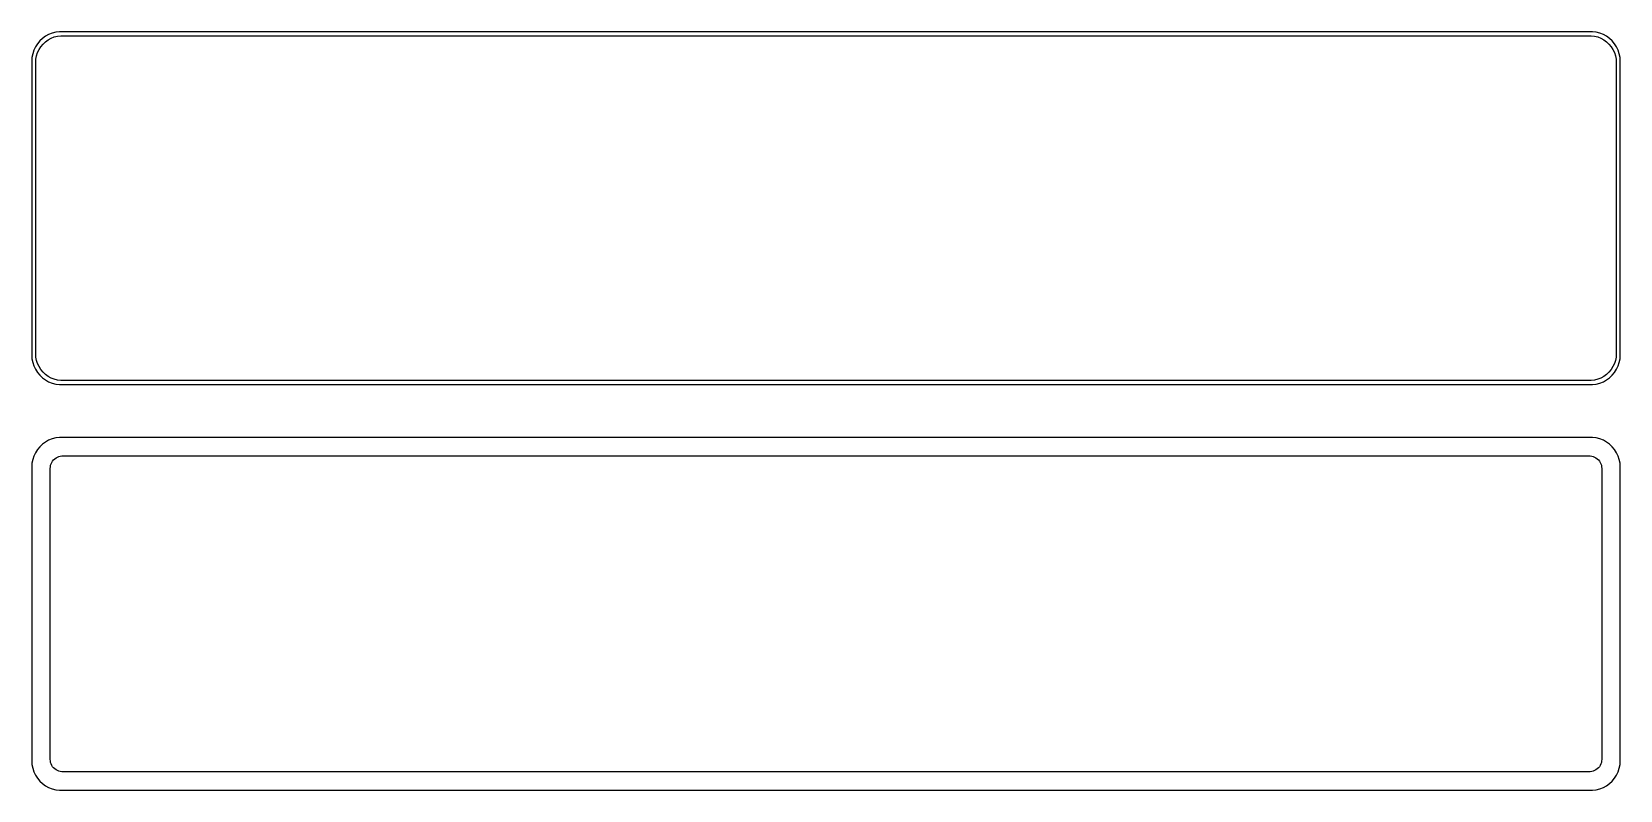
# Model space of a CAD drawing. Header units: metres. Extents: x -135 to 135, y 108 to 237.
import ezdxf

# ---------------------------------------------------------------- set-up
doc = ezdxf.new("R2010")
doc.units = ezdxf.units.M

msp = doc.modelspace()

# ---------------------------------------------------------------- linework, layer by layer
for p, q in [((-134.045, 234.939), (-134.382, 234.409)), ((-133.645, 235.423), (-134.045, 234.939)), ((-133.187, 235.853), (-133.645, 235.423)), ((-132.679, 236.222), (-133.187, 235.853)), ((-133.088, 234.884), (-132.668, 235.278)), ((-132.129, 236.524), (-132.679, 236.222)), ((-132.668, 235.278), (-132.203, 235.616)), ((-132.203, 235.616), (-131.699, 235.893)), ((-131.545, 236.755), (-132.129, 236.524)), ((-131.699, 235.893), (-131.165, 236.104)), ((-130.937, 236.911), (-131.545, 236.755)), ((-131.165, 236.104), (-130.608, 236.247)), ((-130.314, 236.99), (-130.937, 236.911)), ((-130.608, 236.247), (-130.037, 236.319)), ((130.314, 236.99), (-130.314, 236.99)), ((-130.037, 236.319), (130.037, 236.319)), ((130.037, 236.319), (130.608, 236.247)), ((130.937, 236.911), (130.314, 236.99)), ((130.608, 236.247), (131.165, 236.104)), ((131.545, 236.755), (130.937, 236.911)), ((131.165, 236.104), (131.699, 235.893)), ((132.129, 236.524), (131.545, 236.755)), ((131.699, 235.893), (132.203, 235.616)), ((132.679, 236.222), (132.129, 236.524)), ((132.203, 235.616), (132.668, 235.278)), ((132.668, 235.278), (133.088, 234.884)), ((133.187, 235.853), (132.679, 236.222)), ((133.645, 235.423), (133.187, 235.853)), ((134.045, 234.939), (133.645, 235.423)), ((134.382, 234.409), (134.045, 234.939)), ((-134.961, 232.627), (-135, 232)), ((-134.843, 233.243), (-134.961, 232.627)), ((-134.649, 233.841), (-134.843, 233.243)), ((-134.382, 234.409), (-134.649, 233.841)), ((-134.328, 231.75), (-134.292, 232.324)), ((-134.292, 232.324), (-134.185, 232.889)), ((-134.185, 232.889), (-134.007, 233.435)), ((-134.007, 233.435), (-133.762, 233.956)), ((-133.762, 233.956), (-133.454, 234.441)), ((-133.454, 234.441), (-133.088, 234.884)), ((133.088, 234.884), (133.454, 234.441)), ((133.454, 234.441), (133.762, 233.956)), ((133.762, 233.956), (134.007, 233.435)), ((134.007, 233.435), (134.185, 232.889)), ((134.185, 232.889), (134.292, 232.324)), ((134.292, 232.324), (134.328, 231.75)), ((134.649, 233.841), (134.382, 234.409)), ((134.843, 233.243), (134.649, 233.841)), ((134.961, 232.627), (134.843, 233.243)), ((135, 232), (134.961, 232.627)), ((-135, 232), (-135, 182)), ((-134.328, 182.25), (-134.328, 231.75)), ((134.328, 231.75), (134.328, 182.25)), ((135, 182), (135, 232)), ((-135, 182), (-134.961, 181.373)), ((-134.961, 181.373), (-134.843, 180.757)), ((-134.292, 181.676), (-134.328, 182.25)), ((-134.185, 181.111), (-134.292, 181.676)), ((-134.007, 180.565), (-134.185, 181.111)), ((134.185, 181.111), (134.007, 180.565)), ((134.292, 181.676), (134.185, 181.111)), ((134.328, 182.25), (134.292, 181.676)), ((134.843, 180.757), (134.961, 181.373)), ((134.961, 181.373), (135, 182)), ((-134.843, 180.757), (-134.649, 180.159)), ((-134.649, 180.159), (-134.382, 179.591)), ((-134.382, 179.591), (-134.045, 179.061)), ((-134.045, 179.061), (-133.645, 178.577)), ((-133.762, 180.044), (-134.007, 180.565)), ((-133.454, 179.559), (-133.762, 180.044)), ((-133.645, 178.577), (-133.187, 178.147)), ((-133.088, 179.116), (-133.454, 179.559)), ((-132.668, 178.722), (-133.088, 179.116)), ((-132.203, 178.384), (-132.668, 178.722)), ((-131.699, 178.107), (-132.203, 178.384)), ((132.203, 178.384), (131.699, 178.107)), ((132.668, 178.722), (132.203, 178.384)), ((133.088, 179.116), (132.668, 178.722)), ((133.454, 179.559), (133.088, 179.116)), ((133.187, 178.147), (133.645, 178.577)), ((133.762, 180.044), (133.454, 179.559)), ((133.645, 178.577), (134.045, 179.061)), ((134.007, 180.565), (133.762, 180.044)), ((134.045, 179.061), (134.382, 179.591)), ((134.382, 179.591), (134.649, 180.159)), ((134.649, 180.159), (134.843, 180.757)), ((-133.187, 178.147), (-132.679, 177.778)), ((-132.679, 177.778), (-132.129, 177.476)), ((-132.129, 177.476), (-131.545, 177.245)), ((-131.165, 177.896), (-131.699, 178.107)), ((-131.545, 177.245), (-130.937, 177.089)), ((-130.608, 177.753), (-131.165, 177.896)), ((-130.937, 177.089), (-130.314, 177.01)), ((-130.037, 177.681), (-130.608, 177.753)), ((-130.314, 177.01), (130.314, 177.01)), ((130.037, 177.681), (-130.037, 177.681)), ((130.608, 177.753), (130.037, 177.681)), ((130.314, 177.01), (130.937, 177.089)), ((131.165, 177.896), (130.608, 177.753)), ((130.937, 177.089), (131.545, 177.245)), ((131.699, 178.107), (131.165, 177.896)), ((131.545, 177.245), (132.129, 177.476)), ((132.129, 177.476), (132.679, 177.778)), ((132.679, 177.778), (133.187, 178.147)), ((-132.129, 167.524), (-132.679, 167.222)), ((-131.545, 167.755), (-132.129, 167.524)), ((-130.937, 167.911), (-131.545, 167.755)), ((-130.314, 167.99), (-130.937, 167.911)), ((130.314, 167.99), (-130.314, 167.99)), ((130.937, 167.911), (130.314, 167.99)), ((131.545, 167.755), (130.937, 167.911)), ((132.129, 167.524), (131.545, 167.755)), ((132.679, 167.222), (132.129, 167.524)), ((-134.649, 164.841), (-134.843, 164.243)), ((-134.382, 165.409), (-134.649, 164.841)), ((-134.045, 165.939), (-134.382, 165.409)), ((-133.645, 166.423), (-134.045, 165.939)), ((-133.187, 166.853), (-133.645, 166.423)), ((-132.679, 167.222), (-133.187, 166.853)), ((-130.648, 164.659), (-130.402, 164.756)), ((-130.402, 164.756), (-130.145, 164.822)), ((-130.145, 164.822), (-129.882, 164.855)), ((-129.882, 164.855), (129.882, 164.855)), ((129.882, 164.855), (130.145, 164.822)), ((130.145, 164.822), (130.402, 164.756)), ((130.402, 164.756), (130.648, 164.659)), ((133.187, 166.853), (132.679, 167.222)), ((133.645, 166.423), (133.187, 166.853)), ((134.045, 165.939), (133.645, 166.423)), ((134.382, 165.409), (134.045, 165.939)), ((134.649, 164.841), (134.382, 165.409)), ((134.843, 164.243), (134.649, 164.841)), ((-134.961, 163.627), (-135, 163)), ((-135, 163), (-135, 113)), ((-134.843, 164.243), (-134.961, 163.627)), ((-131.86, 162.75), (-131.843, 163.014)), ((-131.86, 113.25), (-131.86, 162.75)), ((-131.843, 163.014), (-131.793, 163.275)), ((-131.793, 163.275), (-131.711, 163.527)), ((-131.711, 163.527), (-131.599, 163.766)), ((-131.599, 163.766), (-131.457, 163.99)), ((-131.457, 163.99), (-131.288, 164.194)), ((-131.288, 164.194), (-131.095, 164.375)), ((-131.095, 164.375), (-130.88, 164.531)), ((-130.88, 164.531), (-130.648, 164.659)), ((130.648, 164.659), (130.88, 164.531)), ((130.88, 164.531), (131.095, 164.375)), ((131.095, 164.375), (131.288, 164.194)), ((131.288, 164.194), (131.457, 163.99)), ((131.457, 163.99), (131.599, 163.766)), ((131.599, 163.766), (131.711, 163.527)), ((131.711, 163.527), (131.793, 163.275)), ((131.793, 163.275), (131.843, 163.014)), ((131.843, 163.014), (131.86, 162.75)), ((131.86, 162.75), (131.86, 113.25)), ((134.961, 163.627), (134.843, 164.243)), ((135, 163), (134.961, 163.627)), ((135, 113), (135, 163)), ((-135, 113), (-134.961, 112.373)), ((-134.961, 112.373), (-134.843, 111.757)), ((-134.843, 111.757), (-134.649, 111.159)), ((-134.649, 111.159), (-134.382, 110.591)), ((-131.843, 112.986), (-131.86, 113.25)), ((-131.793, 112.725), (-131.843, 112.986)), ((-131.711, 112.473), (-131.793, 112.725)), ((-131.599, 112.234), (-131.711, 112.473)), ((-131.457, 112.01), (-131.599, 112.234)), ((-131.288, 111.806), (-131.457, 112.01)), ((-131.095, 111.625), (-131.288, 111.806)), ((-130.88, 111.469), (-131.095, 111.625)), ((-130.648, 111.341), (-130.88, 111.469)), ((-130.402, 111.244), (-130.648, 111.341)), ((-130.145, 111.178), (-130.402, 111.244)), ((-129.882, 111.145), (-130.145, 111.178)), ((129.882, 111.145), (-129.882, 111.145)), ((130.145, 111.178), (129.882, 111.145)), ((130.402, 111.244), (130.145, 111.178)), ((130.648, 111.341), (130.402, 111.244)), ((130.88, 111.469), (130.648, 111.341)), ((131.095, 111.625), (130.88, 111.469)), ((131.288, 111.806), (131.095, 111.625)), ((131.457, 112.01), (131.288, 111.806)), ((131.599, 112.234), (131.457, 112.01)), ((131.711, 112.473), (131.599, 112.234)), ((131.793, 112.725), (131.711, 112.473)), ((131.843, 112.986), (131.793, 112.725)), ((131.86, 113.25), (131.843, 112.986)), ((134.382, 110.591), (134.649, 111.159)), ((134.649, 111.159), (134.843, 111.757)), ((134.843, 111.757), (134.961, 112.373)), ((134.961, 112.373), (135, 113)), ((-134.382, 110.591), (-134.045, 110.061)), ((-134.045, 110.061), (-133.645, 109.577)), ((-133.645, 109.577), (-133.187, 109.147)), ((-133.187, 109.147), (-132.679, 108.778)), ((-132.679, 108.778), (-132.129, 108.476)), ((-132.129, 108.476), (-131.545, 108.245)), ((-131.545, 108.245), (-130.937, 108.089)), ((-130.937, 108.089), (-130.314, 108.01)), ((-130.314, 108.01), (130.314, 108.01)), ((130.314, 108.01), (130.937, 108.089)), ((130.937, 108.089), (131.545, 108.245)), ((131.545, 108.245), (132.129, 108.476)), ((132.129, 108.476), (132.679, 108.778)), ((132.679, 108.778), (133.187, 109.147)), ((133.187, 109.147), (133.645, 109.577)), ((133.645, 109.577), (134.045, 110.061)), ((134.045, 110.061), (134.382, 110.591))]:
    msp.add_line(p, q)

doc.saveas('drawing.dxf')
